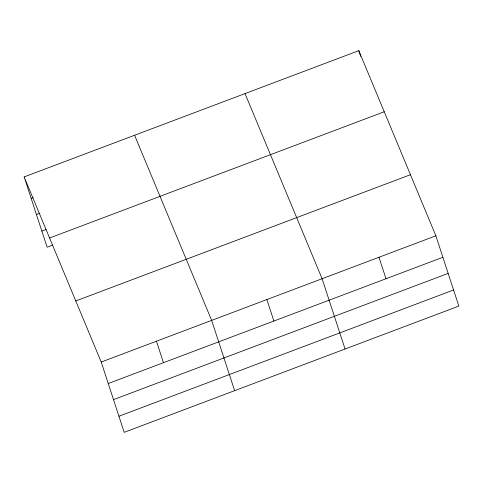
<?xml version="1.0" encoding="UTF-8"?>
<svg xmlns="http://www.w3.org/2000/svg" width="483" height="483" viewBox="0 0 483 483"><rect width="100%" height="100%" fill="white"/><g stroke="black" fill="none" stroke-linecap="round" stroke-linejoin="round"><path stroke-width="0.72" d="M24.15 176.911L358.809 50.673L435.877 235.807L458.85 306.089L124.191 432.327L101.219 362.045L24.15 176.911L47.123 247.193L52.713 245.086M31.172 198.386L33.267 197.595M36.436 214.494L39.926 213.172M41.858 231.085L46.054 229.503M49.58 238.004L384.239 111.766M75.789 300.951L410.447 174.713M101.219 362.045L435.877 235.807M108.24 383.52L442.899 257.282M113.505 399.628L448.164 273.39M118.927 416.225L453.585 289.981M245.026 93.593L322.095 278.727L345.067 349.01M134.588 135.252L211.657 320.386L234.629 390.669M358.809 50.673L360.68 56.396M378.986 257.264L386.008 278.739M266.876 299.557L273.891 321.032M156.438 341.215L163.459 362.691"/></g></svg>
